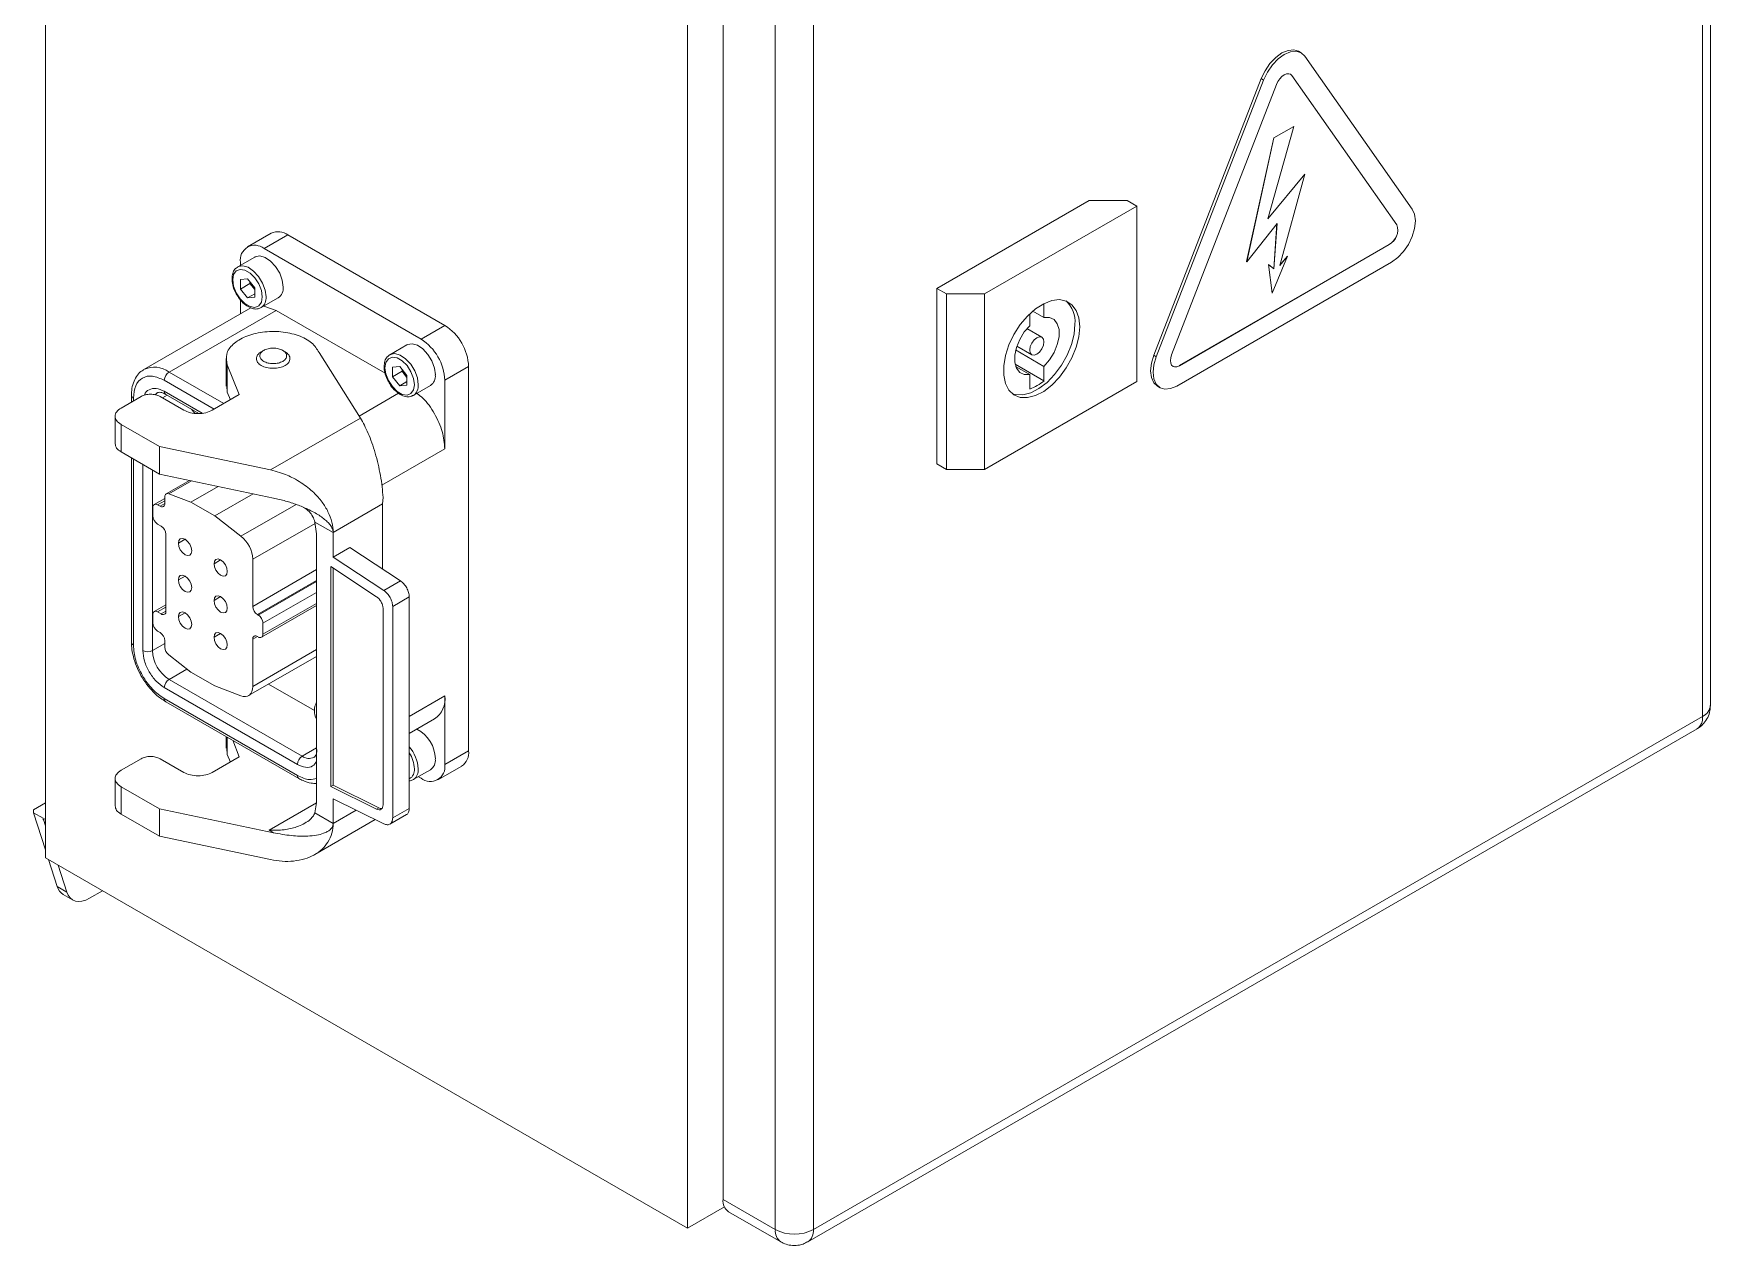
# Model space of a CAD drawing. Extents: x 4137 to 28680, y 2446 to 6814.
# Drawn here: x 5057.9 to 5307.3, y 3303.1 to 3482.9 of the extents above; entities that cross this region are included whole.
import ezdxf

# ---------------------------------------------------------------- set-up
doc = ezdxf.new("R2010")
doc.units = 0
doc.header["$LTSCALE"] = 0.5
doc.layers.get('0').update_dxf_attribs({"linetype": 'CONTINUOUS'})

msp = doc.modelspace()

# ---------------------------------------------------------------- linework, layer by layer
at = {"color": 7, "linetype": 'Continuous', "lineweight": 15}
for p, q in [((5307.27, 3382.96), (5307.27, 3617.3)), ((5306.1, 3615.67), (5306.1, 3381.32)), ((5059.67, 3605.26), (5059.67, 3360.3)), ((5155.13, 3550.15), (5155.13, 3305.19)), ((5160.44, 3309.48), (5160.44, 3543.83)), ((5168.21, 3539.34), (5168.21, 3304.99)), ((5173.87, 3304.99), (5173.87, 3539.34)), ((5246.39, 3480.08), (5246.03, 3480.29)), ((5262.92, 3456.82), (5246.95, 3479.56)), ((5240.47, 3476.23), (5224.49, 3435.06)), ((5240.47, 3476.23), (5240.83, 3476.02)), ((5245.03, 3476.68), (5244.82, 3476.87)), ((5245.03, 3476.68), (5260.63, 3454.49)), ((5245.04, 3476.67), (5245.03, 3476.68)), ((5245.04, 3476.67), (5260.64, 3454.48)), ((5240.83, 3476.02), (5224.85, 3434.85)), ((5227.14, 3435.15), (5242.74, 3475.35)), ((5245.3, 3469.11), (5241.43, 3455.35)), ((5242.33, 3467.4), (5245.3, 3469.11)), ((5242.34, 3467.4), (5245.3, 3469.11)), ((5245.3, 3469.11), (5245.3, 3469.11)), ((5242.33, 3467.4), (5238.3, 3449)), ((5242.34, 3467.4), (5238.31, 3448.99)), ((5242.34, 3467.4), (5242.33, 3467.4)), ((5241.43, 3455.36), (5246.97, 3462.03)), ((5241.43, 3455.35), (5246.97, 3462.02)), ((5246.97, 3462.02), (5243.25, 3448.44)), ((5246.97, 3462.02), (5246.97, 3462.03)), ((5214.88, 3458.09), (5192.25, 3445.02)), ((5199.33, 3444.21), (5221.95, 3457.27)), ((5220.54, 3458.09), (5214.88, 3458.09)), ((5221.95, 3457.27), (5220.54, 3458.09)), ((5221.95, 3431.14), (5221.95, 3457.27)), ((5238.31, 3448.99), (5242.82, 3454.67)), ((5242.81, 3454.66), (5242.35, 3447.94)), ((5242.82, 3454.67), (5242.36, 3447.94)), ((5260.64, 3454.48), (5260.63, 3454.49)), ((5093.23, 3453.23), (5089.7, 3451.19)), ((5095.73, 3452.98), (5092.2, 3450.94)), ((5095.73, 3452.98), (5119.07, 3439.51)), ((5259.48, 3451.53), (5228.28, 3433.52)), ((5259.49, 3451.53), (5228.29, 3433.51)), ((5259.49, 3451.53), (5259.48, 3451.53)), ((5090.8, 3449.68), (5088.26, 3448.21)), ((5088.66, 3448.45), (5088.66, 3448.9)), ((5092.2, 3450.94), (5115.53, 3437.47)), ((5227.92, 3430.49), (5259.86, 3448.93)), ((5238.31, 3448.99), (5238.3, 3449)), ((5242.11, 3444.3), (5244.36, 3449.81)), ((5244.35, 3449.81), (5243.25, 3448.46)), ((5244.36, 3449.81), (5243.25, 3448.44)), ((5244.36, 3449.81), (5244.35, 3449.81)), ((5089.72, 3446.44), (5088.66, 3446.35)), ((5088.66, 3446.35), (5088.66, 3444.92)), ((5089.72, 3446.44), (5090.79, 3445.11)), ((5241.54, 3448.59), (5242.11, 3444.3)), ((5241.55, 3448.59), (5241.54, 3448.59)), ((5241.55, 3448.59), (5242.11, 3444.3)), ((5241.55, 3448.59), (5242.36, 3447.94)), ((5090.07, 3445.74), (5088.66, 3444.92)), ((5089.72, 3443.6), (5088.66, 3444.92)), ((5090.79, 3444.21), (5089.72, 3443.6)), ((5090.07, 3446.01), (5090.07, 3445.74)), ((5090.6, 3445.08), (5090.07, 3445.74)), ((5090.79, 3444.84), (5090.6, 3445.08)), ((5090.79, 3443.69), (5090.79, 3445.11)), ((5192.25, 3445.02), (5193.67, 3444.21)), ((5192.25, 3445.02), (5192.25, 3418.89)), ((5193.67, 3444.21), (5199.33, 3444.21)), ((5193.67, 3444.21), (5193.67, 3418.08)), ((5199.33, 3418.08), (5199.33, 3444.21)), ((5242.11, 3444.3), (5242.11, 3444.3)), ((5090.22, 3442.13), (5074.31, 3432.94)), ((5078.06, 3432.57), (5093.97, 3441.75)), ((5088.66, 3441.23), (5088.66, 3443.33)), ((5090.79, 3443.69), (5089.72, 3443.6)), ((5091.76, 3442.15), (5094.3, 3443.62)), ((5092.16, 3442.38), (5093.97, 3441.75)), ((5093.97, 3441.75), (5110.18, 3432.39)), ((5206.51, 3441.65), (5208.16, 3440.7)), ((5208.16, 3442.76), (5208.16, 3440.7)), ((5119.07, 3439.51), (5115.53, 3437.47)), ((5207.85, 3437.75), (5205.63, 3439.03)), ((5206.04, 3439.47), (5206.04, 3441.23)), ((5113.43, 3436.62), (5110.88, 3435.15)), ((5204.13, 3436.44), (5206.35, 3435.15)), ((5086.54, 3434.57), (5086.54, 3430.48)), ((5092.13, 3435.8), (5091.77, 3435.59)), ((5095.31, 3435.59), (5094.96, 3435.79)), ((5100.36, 3435.48), (5106.51, 3425.73)), ((5208.16, 3433.42), (5203.95, 3435.86)), ((5224.49, 3435.06), (5224.85, 3434.85)), ((5088.5, 3429.21), (5086.72, 3433.66)), ((5086.72, 3429.58), (5086.72, 3433.66)), ((5112.35, 3433.38), (5111.28, 3433.29)), ((5111.28, 3433.29), (5111.28, 3431.86)), ((5112.7, 3432.68), (5111.28, 3431.86)), ((5112.35, 3430.53), (5111.28, 3431.86)), ((5112.35, 3433.38), (5113.42, 3432.05)), ((5112.7, 3432.95), (5112.7, 3432.68)), ((5113.23, 3432.01), (5112.7, 3432.68)), ((5113.42, 3431.78), (5113.23, 3432.01)), ((5113.42, 3430.63), (5113.42, 3432.05)), ((5122.6, 3433.39), (5119.07, 3431.34)), ((5119.07, 3431.34), (5119.07, 3421.14)), ((5122.6, 3433.39), (5122.6, 3376.23)), ((5203.86, 3433.76), (5208.16, 3431.27)), ((5203.95, 3433.41), (5206.04, 3432.2)), ((5206.04, 3430.05), (5206.04, 3432.2)), ((5208.16, 3433.42), (5208.16, 3431.27)), ((5228.29, 3433.51), (5228.28, 3433.52)), ((5070.92, 3427.22), (5073.89, 3428.94)), ((5072.46, 3429.1), (5072.46, 3428.11)), ((5076.71, 3428.94), (5080.25, 3426.9)), ((5077.56, 3429.25), (5082.5, 3426.4)), ((5084.49, 3426.9), (5088.5, 3429.21)), ((5086.72, 3429.58), (5086.67, 3430.49)), ((5087.18, 3428.44), (5086.72, 3429.58)), ((5113.42, 3431.15), (5112.35, 3430.53)), ((5113.42, 3430.63), (5112.35, 3430.53)), ((5114.38, 3429.09), (5116.93, 3430.56)), ((5199.33, 3418.08), (5221.95, 3431.14)), ((5225.05, 3430.45), (5225.42, 3430.24)), ((5070.04, 3426), (5070.04, 3421.91)), ((5076.63, 3421.47), (5070.92, 3424.77)), ((5070.92, 3420.69), (5070.92, 3424.77)), ((5093.14, 3418.01), (5106.51, 3425.73)), ((5076.63, 3417.39), (5076.63, 3421.47)), ((5093.14, 3418.01), (5076.63, 3421.47)), ((5076.63, 3417.39), (5070.92, 3420.69)), ((5072.46, 3419.8), (5072.46, 3392.35)), ((5192.25, 3418.89), (5193.67, 3418.08)), ((5093.57, 3413.83), (5076.63, 3417.39)), ((5081.1, 3416.45), (5077.63, 3414.45)), ((5193.67, 3418.08), (5199.33, 3418.08)), ((5077.42, 3413.02), (5077.42, 3413.99)), ((5078.01, 3414.46), (5081.31, 3413.22)), ((5085.36, 3415.56), (5081.31, 3413.22)), ((5084.85, 3411.18), (5090.54, 3414.47)), ((5109.88, 3413.93), (5109.82, 3412.94)), ((5075.66, 3411.18), (5075.66, 3412.41)), ((5077.42, 3413.76), (5075.86, 3412.86)), ((5076.36, 3412.81), (5076.72, 3412.61)), ((5081.31, 3413.22), (5084.85, 3411.18)), ((5109.82, 3412.94), (5102.47, 3408.7)), ((5109.82, 3412.94), (5109.82, 3403.24)), ((5076.89, 3409.65), (5076.36, 3409.96)), ((5084.85, 3411.18), (5088.75, 3408.13)), ((5099.75, 3410.26), (5099.99, 3408.49)), ((5102.47, 3408.7), (5099.75, 3410.26)), ((5077.6, 3396.97), (5077.6, 3408.45)), ((5099.99, 3368.48), (5099.99, 3408.49)), ((5102.47, 3405.02), (5102.47, 3408.7)), ((5102.47, 3405.02), (5104.94, 3406.45)), ((5112.46, 3401.5), (5104.94, 3406.45)), ((5090.5, 3404.71), (5090.5, 3397.71)), ((5109.99, 3400.07), (5102.47, 3405.02)), ((5102.11, 3403.62), (5108.9, 3399.15)), ((5102.11, 3370.91), (5102.11, 3403.62)), ((5102.47, 3371.11), (5102.47, 3403.38)), ((5109.99, 3400.07), (5112.46, 3401.5)), ((5111.31, 3397.68), (5113.78, 3399.11)), ((5113.78, 3367.66), (5113.78, 3399.11)), ((5075.65, 3395.26), (5075.65, 3396.48)), ((5077.6, 3397.94), (5075.86, 3396.94)), ((5076.36, 3396.89), (5076.89, 3396.58)), ((5091.21, 3396.48), (5091.32, 3396.42)), ((5091.81, 3393.11), (5099.99, 3397.82)), ((5109.89, 3397.36), (5109.89, 3368.19)), ((5111.31, 3366.23), (5111.31, 3397.68)), ((5076.71, 3393.83), (5076.36, 3394.03)), ((5092.02, 3395.2), (5092.02, 3393.56)), ((5077.42, 3391.63), (5077.42, 3392.6)), ((5090.5, 3392.81), (5090.5, 3385.81)), ((5091.31, 3393.16), (5091.21, 3393.22)), ((5081.31, 3387.91), (5078.01, 3390.49)), ((5089.88, 3384.43), (5099.99, 3390.27)), ((5078.06, 3386.84), (5097.86, 3375.41)), ((5084.84, 3385.87), (5081.31, 3387.91)), ((5077.35, 3385.62), (5097.15, 3374.19)), ((5097.15, 3372.55), (5077.35, 3383.98)), ((5088.75, 3384.41), (5084.84, 3385.87)), ((5092.84, 3386.14), (5099.67, 3382.2)), ((5119.07, 3374.19), (5119.07, 3384.39)), ((5077.56, 3383.53), (5097.36, 3372.1)), ((5113.78, 3378.8), (5117.52, 3380.96)), ((5173.04, 3303.16), (5305.27, 3379.49)), ((5306.1, 3381.32), (5173.87, 3304.99)), ((5086.54, 3378.34), (5086.54, 3376.59)), ((5086.67, 3376.6), (5086.72, 3375.69)), ((5087.52, 3377.78), (5088.5, 3375.32)), ((5073.89, 3375.04), (5070.92, 3373.33)), ((5080.25, 3373), (5076.71, 3375.04)), ((5088.5, 3375.32), (5084.49, 3373)), ((5086.72, 3375.69), (5087.18, 3374.55)), ((5118.03, 3371.9), (5121.57, 3373.94)), ((5122.6, 3376.23), (5119.07, 3374.19)), ((5070.04, 3372.11), (5070.04, 3368.02)), ((5114.38, 3371.93), (5116.93, 3373.4)), ((5115.14, 3372.37), (5115.53, 3372.15)), ((5070.92, 3370.88), (5076.63, 3367.58)), ((5070.92, 3370.88), (5070.92, 3366.8)), ((5102.11, 3370.91), (5102.47, 3371.11)), ((5108.9, 3367.53), (5102.11, 3370.91)), ((5109.26, 3367.74), (5102.47, 3371.11)), ((5102.47, 3369.09), (5109.99, 3365.36)), ((5102.47, 3365.42), (5102.47, 3369.09)), ((5059.67, 3368.46), (5057.9, 3367.44)), ((5057.9, 3367), (5057.9, 3367.44)), ((5057.9, 3367), (5059.32, 3366.18)), ((5059.67, 3361.49), (5057.9, 3367)), ((5070.92, 3366.8), (5076.63, 3363.5)), ((5076.63, 3367.58), (5093.57, 3364.02)), ((5076.63, 3367.58), (5076.63, 3363.5)), ((5099.75, 3366.99), (5099.99, 3368.48)), ((5102.47, 3365.42), (5099.75, 3366.99)), ((5108.9, 3367.53), (5109.26, 3367.74)), ((5110.89, 3365.31), (5113.37, 3366.74)), ((5111.31, 3366.23), (5113.78, 3367.66)), ((5059.32, 3366.18), (5059.32, 3365.95)), ((5059.67, 3366.15), (5059.32, 3365.95)), ((5059.32, 3365.95), (5059.38, 3365.99)), ((5059.38, 3365.99), (5059.67, 3366.15)), ((5059.38, 3365.99), (5059.67, 3365.08)), ((5092.92, 3364.4), (5093.57, 3364.02)), ((5099.73, 3360.79), (5108.72, 3365.99)), ((5076.63, 3363.5), (5093.14, 3360.03)), ((5059.67, 3360.3), (5155.13, 3305.19)), ((5061.43, 3356.01), (5060.14, 3360.03)), ((5061.55, 3359.21), (5062.84, 3355.19)), ((5062.84, 3355.19), (5061.43, 3356.01)), ((5062.3, 3354.85), (5063.72, 3354.03)), ((5066.22, 3354.28), (5068.16, 3355.4)), ((5168.21, 3304.99), (5160.44, 3309.48)), ((5155.13, 3305.19), (5160.64, 3308.37)), ((5161.26, 3307.65), (5169.04, 3303.16))]:
    msp.add_line(p, q, dxfattribs=at)
at = {"color": 8, "linetype": 'Continuous', "lineweight": 15}
for p, q in [((5084.77, 3427.06), (5077.35, 3431.34)), ((5078.06, 3432.57), (5086.19, 3427.87)), ((5077.76, 3429.13), (5077.07, 3428.73)), ((5082.98, 3426.46), (5077.35, 3429.71)), ((5112.2, 3429.42), (5106.32, 3426.03)), ((5072.75, 3428.28), (5072.75, 3428.69)), ((5072.75, 3391.95), (5072.75, 3419.63)), ((5074.17, 3418.81), (5074.17, 3391.13)), ((5119.07, 3421.14), (5109.71, 3415.73)), ((5075.58, 3418), (5075.58, 3391.13)), ((5081.37, 3416.4), (5078.01, 3414.46)), ((5077.42, 3413.43), (5076.36, 3412.81)), ((5077.42, 3413.02), (5076.72, 3412.61)), ((5096.96, 3412.87), (5088.75, 3408.13)), ((5099.78, 3410.06), (5090.5, 3404.71)), ((5079.44, 3407.12), (5080.43, 3407.69)), ((5084.74, 3404.06), (5085.73, 3404.63)), ((5079.44, 3401.65), (5080.43, 3402.22)), ((5090.5, 3397.71), (5099.99, 3403.18)), ((5091.21, 3396.48), (5099.99, 3401.55)), ((5099.99, 3401.43), (5091.32, 3396.42)), ((5084.74, 3398.59), (5085.73, 3399.16)), ((5099.99, 3399.79), (5092.02, 3395.2)), ((5077.6, 3397.6), (5076.36, 3396.89)), ((5077.6, 3396.99), (5076.89, 3396.58)), ((5079.44, 3396.18), (5080.43, 3396.75)), ((5092.02, 3393.56), (5099.99, 3398.16)), ((5075.58, 3391.13), (5077.42, 3392.19)), ((5084.74, 3393.11), (5085.73, 3393.69)), ((5091.21, 3393.22), (5090.5, 3392.81)), ((5099.99, 3391.28), (5090.5, 3385.81)), ((5080.71, 3388.37), (5078.06, 3386.84)), ((5113.78, 3381.34), (5119.07, 3384.39)), ((5086.72, 3378.24), (5086.72, 3375.69)), ((5097.86, 3375.41), (5099.99, 3376.65)), ((5092.92, 3364.4), (5099.99, 3368.48)), ((5105.89, 3367.4), (5102.47, 3365.42))]:
    msp.add_line(p, q, dxfattribs=at)
at = {"color": 7, "linetype": 'Continuous', "lineweight": 15, "flags": 128}
for points in [[(5246.03, 3480.29), (5245.3, 3480.51), (5244.45, 3480.43), (5243.53, 3480.04), (5242.62, 3479.37), (5241.76, 3478.47), (5241.03, 3477.4), (5240.47, 3476.23)], [(5246.95, 3479.56), (5246.39, 3480.08), (5245.66, 3480.31), (5244.81, 3480.22), (5243.89, 3479.83), (5242.98, 3479.16), (5242.12, 3478.26), (5241.39, 3477.19), (5240.83, 3476.02)], [(5245.04, 3476.67), (5244.83, 3476.87), (5244.55, 3476.95), (5244.23, 3476.92), (5243.89, 3476.78), (5243.55, 3476.53), (5243.23, 3476.19), (5242.95, 3475.79), (5242.74, 3475.35)], [(5259.86, 3448.93), (5260.78, 3449.6), (5261.63, 3450.5), (5262.36, 3451.57), (5262.92, 3452.74), (5263.28, 3453.93), (5263.4, 3455.06), (5263.28, 3456.04), (5262.92, 3456.82)], [(5095.03, 3445.22), (5094.89, 3446.23), (5094.51, 3447.28), (5093.91, 3448.26), (5093.16, 3449.07), (5092.35, 3449.62), (5091.56, 3449.84), (5090.88, 3449.72), (5090.8, 3449.68)], [(5091.92, 3443.75), (5091.78, 3444.7), (5091.4, 3445.68), (5090.82, 3446.58), (5090.1, 3447.29), (5089.34, 3447.73), (5088.63, 3447.84), (5088.05, 3447.62), (5087.66, 3447.07), (5087.53, 3446.28), (5087.66, 3445.34), (5088.05, 3444.36), (5088.63, 3443.46), (5089.34, 3442.75), (5090.1, 3442.31), (5090.82, 3442.19), (5091.4, 3442.42), (5091.78, 3442.96), (5091.92, 3443.75)], [(5090.6, 3445.08), (5090.73, 3444.93), (5090.79, 3444.87)], [(5213.47, 3439.31), (5213.34, 3440.63), (5212.95, 3441.75), (5212.31, 3442.59), (5211.47, 3443.13), (5210.46, 3443.34), (5209.32, 3443.21), (5208.12, 3442.74), (5206.9, 3441.96), (5205.72, 3440.9), (5204.64, 3439.62), (5203.7, 3438.16), (5202.96, 3436.61), (5202.45, 3435.03), (5202.19, 3433.5), (5202.19, 3432.09), (5202.45, 3430.86), (5202.96, 3429.88), (5203.7, 3429.18), (5204.64, 3428.8), (5205.72, 3428.76), (5206.9, 3429.07), (5208.12, 3429.7), (5209.32, 3430.62), (5210.46, 3431.8), (5211.47, 3433.18), (5212.31, 3434.69), (5212.95, 3436.26), (5213.34, 3437.83), (5213.47, 3439.31)], [(5203.47, 3429.34), (5203.93, 3429.21), (5205.01, 3429.17), (5206.19, 3429.47), (5207.41, 3430.1), (5208.62, 3431.03), (5209.75, 3432.21), (5210.77, 3433.58), (5211.61, 3435.1), (5212.24, 3436.67), (5212.63, 3438.23), (5212.76, 3439.71)], [(5206.04, 3432.2), (5205.22, 3432.2), (5204.55, 3432.52), (5204.06, 3433.15), (5203.81, 3434.02), (5203.81, 3435.08), (5204.06, 3436.24), (5204.55, 3437.42), (5205.22, 3438.53), (5206.04, 3439.47)], [(5208.16, 3440.7), (5208.99, 3440.7), (5209.66, 3440.38), (5210.14, 3439.75), (5210.4, 3438.88), (5210.4, 3437.82), (5210.14, 3436.66), (5209.66, 3435.48), (5208.99, 3434.37), (5208.16, 3433.42)], [(5117.66, 3432.16), (5117.52, 3433.17), (5117.13, 3434.22), (5116.53, 3435.2), (5115.79, 3436.01), (5114.98, 3436.56), (5114.19, 3436.78), (5113.5, 3436.66), (5113.43, 3436.62)], [(5208.16, 3437.06), (5208.08, 3436.55), (5207.85, 3436.02), (5207.51, 3435.55), (5207.1, 3435.22), (5206.7, 3435.08), (5206.35, 3435.15), (5206.12, 3435.41), (5206.04, 3435.84), (5206.12, 3436.35), (5206.35, 3436.88), (5206.7, 3437.35), (5207.1, 3437.67), (5207.51, 3437.82), (5207.85, 3437.75), (5208.08, 3437.48), (5208.16, 3437.06)], [(5114.54, 3430.69), (5114.41, 3431.63), (5114.03, 3432.61), (5113.45, 3433.52), (5112.73, 3434.23), (5111.97, 3434.67), (5111.26, 3434.78), (5110.67, 3434.55), (5110.29, 3434.01), (5110.16, 3433.22), (5110.29, 3432.28), (5110.67, 3431.3), (5111.26, 3430.4), (5111.97, 3429.68), (5112.73, 3429.24), (5113.45, 3429.13), (5114.03, 3429.36), (5114.41, 3429.9), (5114.54, 3430.69)], [(5224.49, 3435.06), (5224.14, 3433.87), (5224.02, 3432.74), (5224.14, 3431.75), (5224.49, 3430.97), (5225.05, 3430.45), (5225.05, 3430.45)], [(5224.85, 3434.85), (5224.5, 3433.66), (5224.38, 3432.53), (5224.5, 3431.54), (5224.85, 3430.76), (5225.42, 3430.24), (5226.15, 3430.02), (5227, 3430.1), (5227.92, 3430.49)], [(5227.14, 3435.15), (5227.01, 3434.7), (5226.96, 3434.28), (5227.01, 3433.91), (5227.14, 3433.61), (5227.35, 3433.42), (5227.62, 3433.33), (5227.94, 3433.37), (5228.29, 3433.51)], [(5113.23, 3432.01), (5113.36, 3431.87), (5113.42, 3431.81)], [(5081.92, 3426.41), (5081.69, 3426.65), (5081.37, 3427.05)], [(5078.01, 3414.46), (5077.89, 3414.49), (5077.78, 3414.49), (5077.68, 3414.47), (5077.59, 3414.42), (5077.52, 3414.35), (5077.47, 3414.25), (5077.44, 3414.13), (5077.42, 3413.99)], [(5079.44, 3407.12), (5079.51, 3407.51), (5079.73, 3407.76), (5080.05, 3407.82), (5080.43, 3407.69), (5080.81, 3407.38), (5081.13, 3406.95), (5081.34, 3406.46), (5081.42, 3405.98), (5081.34, 3405.58), (5081.13, 3405.33), (5080.81, 3405.27), (5080.43, 3405.4), (5080.05, 3405.71), (5079.73, 3406.14), (5079.51, 3406.64), (5079.44, 3407.12)], [(5084.74, 3404.06), (5084.82, 3404.45), (5085.03, 3404.7), (5085.35, 3404.76), (5085.73, 3404.63), (5086.11, 3404.32), (5086.43, 3403.89), (5086.65, 3403.39), (5086.72, 3402.91), (5086.65, 3402.52), (5086.43, 3402.27), (5086.11, 3402.21), (5085.73, 3402.34), (5085.35, 3402.65), (5085.03, 3403.08), (5084.82, 3403.58), (5084.74, 3404.06)], [(5079.44, 3401.65), (5079.51, 3402.04), (5079.73, 3402.29), (5080.05, 3402.35), (5080.43, 3402.22), (5080.81, 3401.91), (5081.13, 3401.48), (5081.34, 3400.99), (5081.42, 3400.5), (5081.34, 3400.11), (5081.13, 3399.86), (5080.81, 3399.8), (5080.43, 3399.93), (5080.05, 3400.24), (5079.73, 3400.67), (5079.51, 3401.17), (5079.44, 3401.65)], [(5084.74, 3398.59), (5084.82, 3398.98), (5085.03, 3399.23), (5085.35, 3399.29), (5085.73, 3399.16), (5086.11, 3398.85), (5086.43, 3398.42), (5086.64, 3397.92), (5086.72, 3397.44), (5086.64, 3397.05), (5086.43, 3396.8), (5086.11, 3396.74), (5085.73, 3396.87), (5085.35, 3397.18), (5085.03, 3397.61), (5084.82, 3398.1), (5084.74, 3398.59)], [(5079.44, 3396.18), (5079.51, 3396.57), (5079.73, 3396.82), (5080.05, 3396.88), (5080.43, 3396.75), (5080.81, 3396.44), (5081.13, 3396.01), (5081.34, 3395.51), (5081.42, 3395.03), (5081.34, 3394.64), (5081.13, 3394.39), (5080.81, 3394.33), (5080.43, 3394.46), (5080.05, 3394.77), (5079.73, 3395.2), (5079.51, 3395.7), (5079.44, 3396.18)], [(5084.74, 3393.11), (5084.81, 3393.51), (5085.03, 3393.76), (5085.35, 3393.82), (5085.73, 3393.69), (5086.11, 3393.38), (5086.43, 3392.95), (5086.64, 3392.45), (5086.72, 3391.97), (5086.64, 3391.58), (5086.43, 3391.33), (5086.11, 3391.27), (5085.73, 3391.4), (5085.35, 3391.71), (5085.03, 3392.14), (5084.81, 3392.63), (5084.74, 3393.11)], [(5090.5, 3385.81), (5090.47, 3385.4), (5090.37, 3385.04), (5090.22, 3384.75), (5090, 3384.52), (5089.74, 3384.37), (5089.44, 3384.3), (5089.1, 3384.31), (5088.75, 3384.41)], [(5062.84, 3355.19), (5063.05, 3354.72), (5063.34, 3354.33), (5063.7, 3354.04), (5064.12, 3353.86), (5064.6, 3353.8), (5065.11, 3353.85), (5065.66, 3354.01), (5066.22, 3354.28)]]:
    msp.add_lwpolyline(points, dxfattribs=at)
at = {"color": 8, "linetype": 'Continuous', "lineweight": 15, "flags": 128}
for points in [[(5088.26, 3448.22), (5088.33, 3448.25), (5089.01, 3448.37), (5089.8, 3448.15), (5090.61, 3447.6), (5091.36, 3446.79), (5091.96, 3445.81), (5092.35, 3444.76), (5092.48, 3443.75)], [(5110.89, 3435.15), (5110.96, 3435.19), (5111.64, 3435.31), (5112.43, 3435.09), (5113.24, 3434.54), (5113.99, 3433.73), (5114.59, 3432.75), (5114.98, 3431.7), (5115.11, 3430.69)], [(5076.31, 3429.48), (5076.31, 3429.48), (5076.02, 3429.24)]]:
    msp.add_lwpolyline(points, dxfattribs=at)
at = {"color": 7, "linetype": 'Continuous', "lineweight": 15}
for centre, radius, start, end in [((5258.29, 3453.69), 2.47, 298.8083, 18.7853), ((5258.3, 3453.69), 2.47, 298.8083, 18.7853), ((5090.82, 3449.25), 2.18, 50.7968, 189.2138), ((5094.27, 3450.94), 2.51, 54.3823, 114.3071), ((5092.6, 3446.68), 2.56, 197.7602, 218.7797), ((5093.36, 3445.01), 1.68, 304.1663, 7.1461), ((5208.66, 3440.11), 4.12, 354.5305, 47.5286), ((5114.93, 3433.04), 7.68, 2.6056, 57.3945), ((5111.39, 3431), 7.68, 2.6056, 57.3945), ((5078.89, 3431.27), 1.54, 122.6047, 177.3948), ((5115.22, 3433.61), 2.56, 197.7603, 218.7796), ((5115.98, 3431.95), 1.68, 304.1662, 7.1462), ((5227.73, 3434.28), 0.941, 245.6278, 305.683), ((5203.76, 3436.45), 6.8, 289.6173, 310.3774), ((5076.09, 3412.48), 0.437, 50.796, 189.2142), ((5076.99, 3412.95), 0.437, 230.7972, 9.2138), ((5077.19, 3411.25), 1.54, 182.5946, 237.3826), ((5076.06, 3408.35), 1.54, 3.7218, 57.3017), ((5085.82, 3404.47), 4.69, 2.8964, 51.2973), ((5076.09, 3396.55), 0.437, 50.7972, 189.2138), ((5077.17, 3396.92), 0.433, 230.3834, 6.4888), ((5092.04, 3397.78), 1.54, 182.5939, 237.3833), ((5090.49, 3395.13), 1.54, 2.5928, 57.3835), ((5077.19, 3395.33), 1.54, 182.5938, 237.3834), ((5075.89, 3392.53), 1.54, 2.5938, 57.3825), ((5078.98, 3391.71), 1.56, 182.897, 231.2965), ((5090.93, 3392.88), 0.437, 50.7962, 189.214), ((5091.59, 3393.49), 0.437, 230.7971, 9.2139), ((5074.88, 3392.49), 1.54, 242.6094, 297.3906), ((5080.96, 3391.37), 5.38, 182.6055, 237.3945), ((5078.89, 3385.55), 1.54, 122.6052, 177.3948), ((5115.5, 3383.94), 3.6, 304.0864, 7.2258), ((5102.24, 3382.18), 2.57, 150.4176, 208.8124), ((5112.58, 3374.92), 5.08, 0.9731, 63.0019), ((5098.68, 3374.12), 1.54, 122.6052, 177.3948), ((5116.91, 3373.84), 2.18, 230.7967, 9.2141), ((5115.98, 3374.79), 1.68, 304.1658, 7.1465), ((5120.21, 3375.93), 2.41, 304.2318, 7.0805), ((5063.32, 3356.52), 1.96, 195.0565, 238.7794), ((5162.33, 3309.23), 1.91, 172.6778, 236.0098), ((5171.04, 3310.45), 6.15, 242.6096, 297.3904)]:
    msp.add_arc(centre, radius, start, end, dxfattribs=at)
at = {"color": 8, "linetype": 'Continuous', "lineweight": 15}
for centre, radius, start, end in [((5090.8, 3443.55), 1.69, 305.1693, 7.043), ((5075.87, 3429.6), 3.69, 53.653, 115.584), ((5072.94, 3429.13), 0.482, 184.2308, 247.0742), ((5077.83, 3429.65), 0.48, 172.7436, 235.9454), ((5113.43, 3430.48), 1.69, 305.1692, 7.0431), ((5072.96, 3392.4), 0.503, 185.6921, 245.6272), ((5077.84, 3383.93), 0.493, 173.7001, 234.9888), ((5305.27, 3383.16), 2.01, 294.3748, 354.3051), ((5304.14, 3381.1), 1.97, 304.9507, 6.3614), ((5109.64, 3373.25), 5.47, 2.9641, 40.9042), ((5098.88, 3376.85), 1.76, 234.4119, 293.9675), ((5109.88, 3373.33), 4.67, 2.5039, 33.3372), ((5097.62, 3372.49), 0.48, 172.745, 235.9585), ((5113.12, 3373.33), 1.43, 297.2323, 8.1734), ((5113.43, 3373.33), 1.69, 305.1699, 7.0425), ((5170.22, 3304.79), 2.01, 174.3865, 234.2193), ((5171.87, 3304.79), 2.01, 305.8551, 5.6067)]:
    msp.add_arc(centre, radius, start, end, dxfattribs=at)
at = {"color": 7, "linetype": 'Continuous', "lineweight": 15}
for points, knots in [([(5088.28, 3448.19), (5088.13, 3448.1), (5087.79, 3447.88), (5087.49, 3447.26), (5087.38, 3446.47), (5087.49, 3445.55), (5087.79, 3444.64), (5088.12, 3444.1), (5088.26, 3443.87)], [0, 0, 0, 0, 0.136228, 0.305696, 0.481813, 0.667209, 0.854584, 1, 1, 1, 1]), ([(5088.26, 3443.87), (5088.3, 3443.8), (5088.51, 3443.43), (5089.04, 3442.86), (5089.8, 3442.26), (5090.57, 3441.96), (5091.26, 3441.92), (5091.62, 3442.1), (5091.77, 3442.18)], [0, 0, 0, 0, 0.0456952, 0.2515979, 0.4591183, 0.6696858, 0.8547353, 1, 1, 1, 1]), ([(5086.72, 3433.66), (5086.62, 3434.19), (5086.41, 3435.25), (5087.46, 3436.77), (5089.37, 3437.94), (5091.93, 3438.61), (5094.73, 3438.66), (5097.34, 3438.08), (5099.44, 3436.98), (5100.05, 3435.98), (5100.36, 3435.48)], [0, 0, 0, 0, 0.1249999, 0.2500001, 0.375, 0.5000001, 0.625, 0.75, 0.8749999, 1, 1, 1, 1]), ([(5095.31, 3435.59), (5095.52, 3435.44), (5095.92, 3435.14), (5096.1, 3434.57), (5095.91, 3434), (5095.36, 3433.52), (5094.52, 3433.2), (5093.54, 3433.09), (5092.56, 3433.2), (5091.73, 3433.52), (5091.17, 3434), (5090.98, 3434.57), (5091.16, 3435.14), (5091.57, 3435.44), (5091.77, 3435.59)], [0, 0, 0, 0, 0.083336, 0.166673, 0.250009, 0.333345, 0.416681, 0.500017, 0.583354, 0.66669, 0.750026, 0.833362, 0.916698, 1, 1, 1, 1]), ([(5094.96, 3435.79), (5095.12, 3435.68), (5095.45, 3435.44), (5095.59, 3434.98), (5095.44, 3434.52), (5094.99, 3434.14), (5094.33, 3433.88), (5093.54, 3433.79), (5092.76, 3433.88), (5092.09, 3434.14), (5091.65, 3434.52), (5091.49, 3434.98), (5091.65, 3435.43), (5092.09, 3435.82), (5092.76, 3436.07), (5093.54, 3436.16), (5094.34, 3436.08), (5094.75, 3435.89), (5094.96, 3435.79)], [0, 0, 0, 0, 0.0625, 0.125, 0.1875, 0.25, 0.3125, 0.375, 0.4375, 0.5, 0.5625, 0.625, 0.6875, 0.75, 0.8125, 0.875, 0.9375, 1, 1, 1, 1]), ([(5110.91, 3435.13), (5110.75, 3435.04), (5110.41, 3434.82), (5110.12, 3434.2), (5110, 3433.41), (5110.12, 3432.49), (5110.42, 3431.57), (5110.75, 3431.04), (5110.89, 3430.81)], [0, 0, 0, 0, 0.136227, 0.305696, 0.481813, 0.667209, 0.854584, 1, 1, 1, 1]), ([(5074.3, 3432.89), (5074.15, 3432.81), (5073.71, 3432.58), (5073.17, 3431.91), (5072.71, 3430.97), (5072.49, 3430), (5072.47, 3429.34), (5072.46, 3429.1)], [0, 0, 0, 0, 0.116888, 0.356255, 0.597158, 0.848404, 1, 1, 1, 1]), ([(5077.35, 3431.34), (5076.75, 3431.61), (5075.54, 3432.15), (5074.02, 3431.8), (5072.96, 3430.66), (5072.82, 3429.35), (5072.75, 3428.69)], [0, 0, 0, 0, 0.25, 0.5, 0.75, 1, 1, 1, 1]), ([(5073.89, 3428.94), (5074.09, 3429.03), (5074.5, 3429.22), (5075.3, 3429.3), (5076.09, 3429.22), (5076.51, 3429.03), (5076.71, 3428.94)], [0, 0, 0, 0, 0.25, 0.500001, 0.750001, 1, 1, 1, 1]), ([(5076.32, 3429.46), (5076.37, 3429.49), (5076.47, 3429.56), (5076.81, 3429.56), (5077.24, 3429.43), (5077.5, 3429.29), (5077.56, 3429.25)], [0, 0, 0, 0, 0.241123, 0.577871, 0.904276, 1, 1, 1, 1]), ([(5110.89, 3430.81), (5110.93, 3430.74), (5111.13, 3430.36), (5111.67, 3429.79), (5112.42, 3429.2), (5113.2, 3428.9), (5113.89, 3428.86), (5114.24, 3429.04), (5114.4, 3429.12)], [0, 0, 0, 0, 0.045695, 0.251598, 0.459118, 0.669686, 0.854735, 1, 1, 1, 1]), ([(5114.92, 3429.4), (5115.21, 3429.17), (5116.2, 3428.44), (5117.6, 3426.4), (5118.83, 3423.69), (5118.99, 3421.99), (5119.07, 3421.14)], [0, 0, 0, 0, 0.12626, 0.417507, 0.708753, 1, 1, 1, 1]), ([(5070.92, 3424.77), (5070.67, 3424.95), (5070.18, 3425.31), (5069.97, 3426), (5070.18, 3426.69), (5070.67, 3427.04), (5070.92, 3427.22)], [0, 0, 0, 0, 0.25, 0.5, 0.750001, 1, 1, 1, 1]), ([(5080.25, 3426.9), (5080.56, 3426.75), (5081.18, 3426.47), (5082.37, 3426.35), (5083.56, 3426.47), (5084.18, 3426.75), (5084.49, 3426.9)], [0, 0, 0, 0, 0.249999, 0.499999, 0.749998, 1, 1, 1, 1]), ([(5106.51, 3425.73), (5106.9, 3425.02), (5107.69, 3423.6), (5108.75, 3420.56), (5109.42, 3417.74), (5109.77, 3415.49), (5109.84, 3414.45), (5109.88, 3413.93)], [0, 0, 0, 0, 0.249888, 0.499659, 0.749158, 0.875331, 1, 1, 1, 1]), ([(5070.92, 3420.69), (5070.66, 3420.87), (5070.16, 3421.23), (5070.08, 3421.69), (5070.04, 3421.91)], [0, 0, 0, 0, 0.5, 1, 1, 1, 1]), ([(5102.47, 3408.7), (5102.43, 3409.2), (5102.35, 3410.23), (5101.75, 3411.78), (5100.99, 3413.02), (5100.23, 3413.96), (5099.53, 3414.68), (5098.69, 3415.42), (5097.69, 3416.14), (5096.65, 3416.74), (5095.58, 3417.25), (5094.43, 3417.69), (5093.59, 3417.9), (5093.14, 3418.01)], [0, 0, 0, 0, 0.123485, 0.2497094, 0.3705494, 0.4348736, 0.4998427, 0.5779277, 0.6613773, 0.7498939, 0.8190889, 0.9025817, 1, 1, 1, 1]), ([(5093.57, 3413.83), (5094.18, 3413.69), (5095.35, 3413.42), (5097.07, 3412.86), (5098.46, 3412.28), (5099.55, 3411.74), (5100.34, 3411.28), (5101.02, 3410.8), (5101.58, 3410.32), (5102.03, 3409.81), (5102.39, 3409.26), (5102.44, 3408.88), (5102.47, 3408.7)], [0, 0, 0, 0, 0.17529, 0.341504, 0.50016, 0.591087, 0.674174, 0.750201, 0.816448, 0.875182, 0.941928, 1, 1, 1, 1]), ([(5099.75, 3410.26), (5099.65, 3410.53), (5099.45, 3411.09), (5098.9, 3411.88), (5098.33, 3412.25), (5098.03, 3412.44)], [0, 0, 0, 0, 0.3030972, 0.6377107, 1, 1, 1, 1]), ([(5113.78, 3399.11), (5113.76, 3399.33), (5113.72, 3399.76), (5113.42, 3400.46), (5112.99, 3401.09), (5112.64, 3401.36), (5112.46, 3401.5)], [0, 0, 0, 0, 0.25, 0.500001, 0.75, 1, 1, 1, 1]), ([(5108.9, 3399.15), (5109.04, 3399.05), (5109.3, 3398.84), (5109.62, 3398.37), (5109.85, 3397.84), (5109.88, 3397.52), (5109.89, 3397.36)], [0, 0, 0, 0, 0.249999, 0.499998, 0.749999, 1, 1, 1, 1]), ([(5111.31, 3397.68), (5111.29, 3397.9), (5111.25, 3398.33), (5110.95, 3399.03), (5110.52, 3399.66), (5110.17, 3399.93), (5109.99, 3400.07)], [0, 0, 0, 0, 0.25, 0.500001, 0.75, 1, 1, 1, 1]), ([(5072.46, 3392.35), (5072.47, 3392.11), (5072.49, 3391.43), (5072.71, 3390.24), (5073.18, 3388.81), (5073.85, 3387.42), (5074.69, 3386.12), (5075.67, 3384.97), (5076.64, 3384.1), (5077.29, 3383.69), (5077.56, 3383.53)], [0, 0, 0, 0, 0.074246, 0.21271, 0.350763, 0.48841, 0.625998, 0.763953, 0.902727, 1, 1, 1, 1]), ([(5077.35, 3383.98), (5076.75, 3384.41), (5075.54, 3385.27), (5074.02, 3387.37), (5072.96, 3389.74), (5072.82, 3391.21), (5072.75, 3391.95)], [0, 0, 0, 0, 0.25, 0.4999998, 0.7499998, 1, 1, 1, 1]), ([(5074.17, 3391.13), (5074.22, 3390.62), (5074.31, 3389.6), (5075.05, 3387.96), (5076.1, 3386.51), (5076.93, 3385.91), (5077.35, 3385.62)], [0, 0, 0, 0, 0.25, 0.4999999, 0.7499998, 1, 1, 1, 1]), ([(5305.26, 3379.51), (5305.38, 3379.57), (5305.77, 3379.78), (5306.34, 3380.34), (5306.9, 3381.17), (5307.23, 3382.09), (5307.24, 3382.7), (5307.24, 3382.95)], [0, 0, 0, 0, 0.095561, 0.31837, 0.561617, 0.817335, 1, 1, 1, 1]), ([(5100.04, 3376.43), (5100.03, 3376.31), (5100.02, 3375.95), (5099.88, 3375.52), (5099.73, 3375.31), (5099.62, 3375.26), (5099.59, 3375.25)], [0, 0, 0, 0, 0.1769264, 0.5135403, 0.8554986, 1, 1, 1, 1]), ([(5076.71, 3375.04), (5076.51, 3375.14), (5076.09, 3375.33), (5075.3, 3375.41), (5074.5, 3375.33), (5074.09, 3375.14), (5073.89, 3375.04)], [0, 0, 0, 0, 0.249999, 0.499999, 0.75, 1, 1, 1, 1]), ([(5070.92, 3373.33), (5070.67, 3373.15), (5070.18, 3372.79), (5069.97, 3372.11), (5070.18, 3371.42), (5070.67, 3371.06), (5070.92, 3370.88)], [0, 0, 0, 0, 0.249999, 0.5, 0.75, 1, 1, 1, 1]), ([(5084.49, 3373), (5084.18, 3372.86), (5083.56, 3372.58), (5082.37, 3372.46), (5081.18, 3372.58), (5080.56, 3372.86), (5080.25, 3373)], [0, 0, 0, 0, 0.250002, 0.500001, 0.750001, 1, 1, 1, 1]), ([(5097.36, 3372.1), (5097.56, 3371.99), (5098.16, 3371.67), (5099.05, 3371.37), (5099.72, 3371.36), (5099.99, 3371.36)], [0, 0, 0, 0, 0.237614, 0.68636, 1, 1, 1, 1]), ([(5113.78, 3371.76), (5113.83, 3371.76), (5114.06, 3371.75), (5114.25, 3371.87), (5114.4, 3371.96)], [0, 0, 0, 0, 0.2040057, 1, 1, 1, 1]), ([(5070.04, 3368.02), (5070.08, 3367.79), (5070.16, 3367.33), (5070.66, 3366.98), (5070.92, 3366.8)], [0, 0, 0, 0, 0.5, 1, 1, 1, 1]), ([(5092.92, 3364.4), (5093.68, 3364.4), (5095.1, 3364.4), (5097.18, 3364.87), (5098.63, 3365.6), (5099.46, 3366.4), (5099.66, 3366.8), (5099.75, 3366.99)], [0, 0, 0, 0, 0.267419, 0.500223, 0.77668, 0.893832, 1, 1, 1, 1]), ([(5109.89, 3368.19), (5109.88, 3368.04), (5109.85, 3367.75), (5109.62, 3367.49), (5109.3, 3367.39), (5109.04, 3367.49), (5108.9, 3367.53)], [0, 0, 0, 0, 0.249999, 0.5, 0.749999, 1, 1, 1, 1]), ([(5109.72, 3367.65), (5109.69, 3367.65), (5109.56, 3367.6), (5109.39, 3367.68), (5109.26, 3367.74)], [0, 0, 0, 0, 0.1927974, 1, 1, 1, 1]), ([(5113.36, 3366.75), (5113.37, 3366.76), (5113.53, 3366.79), (5113.72, 3367.09), (5113.76, 3367.47), (5113.78, 3367.66)], [0, 0, 0, 0, 0.044174, 0.522087, 1, 1, 1, 1]), ([(5093.14, 3360.03), (5093.72, 3359.93), (5094.88, 3359.74), (5096.61, 3359.78), (5098.2, 3360.09), (5099.65, 3360.68), (5100.83, 3361.52), (5101.75, 3362.63), (5102.35, 3363.93), (5102.43, 3364.93), (5102.47, 3365.42)], [0, 0, 0, 0, 0.125442, 0.250088, 0.382533, 0.500071, 0.629263, 0.750161, 0.876453, 1, 1, 1, 1]), ([(5102.47, 3365.42), (5102.44, 3365.25), (5102.41, 3364.99), (5102.21, 3364.69), (5101.96, 3364.43), (5101.58, 3364.17), (5100.91, 3363.87), (5099.94, 3363.64), (5098.34, 3363.49), (5096.19, 3363.55), (5094.47, 3363.86), (5093.57, 3364.02)], [0, 0, 0, 0, 0.05805, 0.090046, 0.125012, 0.183595, 0.250017, 0.366367, 0.49998, 0.740569, 1, 1, 1, 1]), ([(5109.99, 3365.36), (5110.17, 3365.29), (5110.52, 3365.16), (5110.95, 3365.3), (5111.25, 3365.65), (5111.29, 3366.04), (5111.31, 3366.23)], [0, 0, 0, 0, 0.25, 0.499999, 0.75, 1, 1, 1, 1]), ([(5169.05, 3303.18), (5169.16, 3303.11), (5169.54, 3302.87), (5170.31, 3302.65), (5171.31, 3302.59), (5172.27, 3302.75), (5172.81, 3303.06), (5173.03, 3303.19)], [0, 0, 0, 0, 0.095298, 0.317804, 0.560721, 0.816091, 1, 1, 1, 1])]:
    msp.add_open_spline(points, degree=3, knots=knots, dxfattribs=at)
at = {"color": 8, "linetype": 'Continuous', "lineweight": 15}
for points, knots in [([(5074.41, 3429.14), (5074.41, 3429.14), (5074.49, 3429.56), (5075.08, 3430), (5076.09, 3430.27), (5076.93, 3429.9), (5077.35, 3429.71)], [0, 0, 0, 0, 0.000208, 0.333472, 0.666736, 1, 1, 1, 1]), ([(5099.99, 3374.65), (5099.82, 3374.39), (5099.43, 3373.83), (5098.39, 3373.64), (5097.56, 3374.01), (5097.15, 3374.19)], [0, 0, 0, 0, 0.300599, 0.650299, 1, 1, 1, 1]), ([(5099.99, 3372.15), (5099.64, 3372.04), (5098.82, 3371.76), (5097.76, 3372.26), (5097.15, 3372.55)], [0, 0, 0, 0, 0.420959, 1, 1, 1, 1])]:
    msp.add_open_spline(points, degree=3, knots=knots, dxfattribs=at)

doc.saveas('drawing.dxf')
